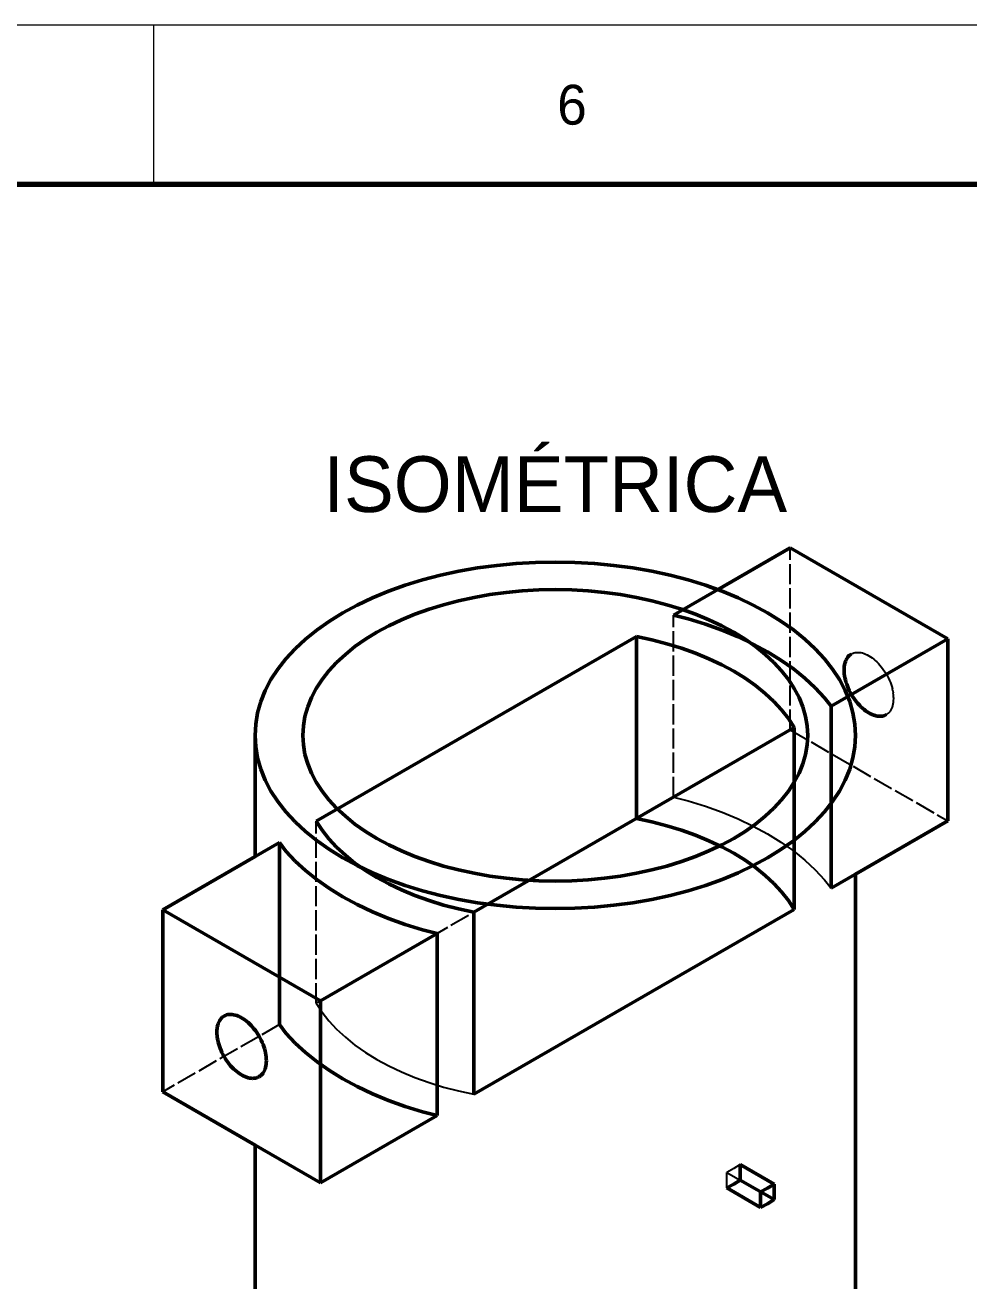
# Model space of a CAD drawing. Header units: millimetres. Extents: x 0 to 420, y 0 to 297.
# Drawn here: x 254.4 to 313.7, y 218.1 to 297 of the extents above; entities that cross this region are included whole.
import ezdxf
from ezdxf.enums import TextEntityAlignment as Align

# ---------------------------------------------------------------- set-up
doc = ezdxf.new("R2010")
doc.units = ezdxf.units.MM
doc.linetypes.add('DASHED', pattern=[1.524, 1.27, -0.254])
for name, color, linetype, lineweight in [('FINA', 7, 'CONTINUOUS', 18), ('NORMA', 7, 'CONTINUOUS', 70), ('OCULTA', 8, 'DASHED', 25), ('TEXTO', 7, 'CONTINUOUS', 25), ('VISIBLE', 7, 'CONTINUOUS', 50)]:
    doc.layers.add(name, color=color, linetype=linetype, lineweight=lineweight)

msp = doc.modelspace()

# ---------------------------------------------------------------- linework, layer by layer
at = {"layer": 'FINA'}
msp.add_line((262.5, 287), (262.5, 297), dxfattribs=at)
msp.add_lwpolyline([(0, 0), (420, 0), (420, 297), (0, 297)], close=True, dxfattribs=at)
at = {"layer": 'NORMA'}
msp.add_lwpolyline([(20, 10), (410, 10), (410, 287), (20, 287)], close=True, dxfattribs=at)
at = {"layer": 'OCULTA'}
for p, q in [((302.443, 252.739), (302.443, 264.17)), ((295.121, 248.512), (295.121, 259.943)), ((306.293, 257.502), (306.367, 257.54)), ((306.367, 257.54), (306.446, 257.569)), ((306.446, 257.569), (306.529, 257.59)), ((306.529, 257.59), (306.615, 257.602)), ((306.615, 257.602), (306.705, 257.605)), ((306.705, 257.605), (306.798, 257.6)), ((306.798, 257.6), (306.893, 257.587)), ((306.893, 257.587), (306.99, 257.565)), ((306.99, 257.565), (307.089, 257.534)), ((307.089, 257.534), (307.19, 257.495)), ((307.19, 257.495), (307.291, 257.448)), ((307.291, 257.448), (307.393, 257.393)), ((307.393, 257.393), (307.495, 257.331)), ((307.495, 257.331), (307.596, 257.261)), ((307.596, 257.261), (307.696, 257.184)), ((307.696, 257.184), (307.796, 257.1)), ((307.796, 257.1), (307.893, 257.009)), ((307.893, 257.009), (307.988, 256.913)), ((307.988, 256.913), (308.081, 256.811)), ((308.081, 256.811), (308.171, 256.704)), ((308.171, 256.704), (308.257, 256.592)), ((308.257, 256.592), (308.34, 256.475)), ((308.34, 256.475), (308.419, 256.355)), ((308.419, 256.355), (308.493, 256.232)), ((308.493, 256.232), (308.563, 256.106)), ((308.563, 256.106), (308.627, 255.978)), ((308.627, 255.978), (308.686, 255.848)), ((308.686, 255.848), (308.74, 255.717)), ((308.74, 255.717), (308.788, 255.586)), ((308.788, 255.586), (308.83, 255.455)), ((308.83, 255.455), (308.866, 255.324)), ((308.896, 255.194), (308.866, 255.324)), ((308.896, 255.194), (308.919, 255.067)), ((308.935, 254.941), (308.919, 255.067)), ((308.945, 254.818), (308.935, 254.941)), ((308.949, 254.699), (308.945, 254.818)), ((308.74, 253.921), (308.788, 253.997)), ((308.788, 253.997), (308.83, 254.08)), ((308.83, 254.08), (308.866, 254.169)), ((308.866, 254.169), (308.896, 254.265)), ((308.896, 254.265), (308.919, 254.366)), ((308.919, 254.366), (308.935, 254.472)), ((308.935, 254.472), (308.945, 254.583)), ((308.945, 254.583), (308.949, 254.699)), ((308.493, 253.692), (308.563, 253.737)), ((308.563, 253.737), (308.627, 253.791)), ((308.627, 253.791), (308.686, 253.852)), ((308.686, 253.852), (308.74, 253.921)), ((302.443, 252.739), (295.121, 248.512)), ((302.443, 252.739), (312.343, 247.024)), ((295.121, 248.512), (296.037, 248.273)), ((296.037, 248.273), (297.125, 247.937)), ((297.125, 247.937), (298.172, 247.561)), ((292.805, 247.175), (272.695, 235.564)), ((272.695, 235.564), (272.695, 246.995)), ((298.172, 247.561), (299.175, 247.146)), ((299.175, 247.146), (300.129, 246.694)), ((300.129, 246.694), (301.029, 246.207)), ((301.029, 246.207), (301.872, 245.688)), ((301.872, 245.688), (302.655, 245.137)), ((302.655, 245.137), (303.373, 244.558)), ((303.373, 244.558), (304.025, 243.953)), ((304.025, 243.953), (304.606, 243.325)), ((304.606, 243.325), (305.021, 242.797)), ((272.695, 235.564), (273.057, 235.01)), ((273.057, 235.01), (273.485, 234.465)), ((273.485, 234.465), (273.973, 233.936)), ((270.379, 234.227), (263.057, 230)), ((273.973, 233.936), (274.521, 233.428)), ((274.521, 233.428), (275.125, 232.941)), ((275.125, 232.941), (275.783, 232.478)), ((275.783, 232.478), (276.492, 232.041)), ((276.492, 232.041), (277.249, 231.632)), ((277.249, 231.632), (278.051, 231.252)), ((278.051, 231.252), (278.894, 230.903)), ((278.894, 230.903), (279.775, 230.587)), ((279.775, 230.587), (280.69, 230.305)), ((280.69, 230.305), (281.634, 230.057)), ((281.634, 230.057), (282.595, 229.849)), ((298.908, 225.183), (298.469, 224.946)), ((298.469, 223.966), (298.469, 224.946)), ((298.469, 224.946), (300.591, 223.721)), ((299.318, 225.436), (298.908, 225.183))]:
    msp.add_line(p, q, dxfattribs=at)
at = {"layer": 'VISIBLE'}
for p, q in [((302.443, 264.17), (295.121, 259.943)), ((297.891, 261.542), (302.443, 264.17)), ((302.443, 264.17), (312.343, 258.455)), ((302.443, 264.17), (302.443, 264.17)), ((302.443, 264.17), (302.443, 264.17)), ((302.443, 264.17), (312.343, 258.455)), ((281.641, 262.698), (280.486, 262.447)), ((280.486, 262.447), (281.641, 262.698)), ((281.641, 262.698), (282.821, 262.905)), ((281.641, 262.698), (282.821, 262.905)), ((281.641, 262.698), (281.641, 262.698)), ((284.023, 263.066), (282.821, 262.905)), ((282.821, 262.905), (284.023, 263.066)), ((282.821, 262.905), (282.821, 262.905)), ((284.023, 263.066), (285.24, 263.182)), ((284.023, 263.066), (285.24, 263.182)), ((284.023, 263.066), (284.023, 263.066)), ((286.467, 263.252), (285.24, 263.182)), ((285.24, 263.182), (286.467, 263.252)), ((285.24, 263.182), (285.24, 263.182)), ((286.467, 263.252), (287.7, 263.275)), ((286.467, 263.252), (287.7, 263.275)), ((286.467, 263.252), (286.467, 263.252)), ((288.933, 263.252), (287.7, 263.275)), ((287.7, 263.275), (287.7, 263.275)), ((287.7, 263.275), (288.933, 263.252)), ((288.933, 263.252), (290.16, 263.182)), ((288.933, 263.252), (288.933, 263.252)), ((288.933, 263.252), (290.16, 263.182)), ((291.377, 263.066), (290.16, 263.182)), ((290.16, 263.182), (290.16, 263.182)), ((290.16, 263.182), (291.377, 263.066)), ((291.377, 263.066), (292.579, 262.905)), ((291.377, 263.066), (291.377, 263.066)), ((291.377, 263.066), (292.579, 262.905)), ((293.759, 262.698), (292.579, 262.905)), ((292.579, 262.905), (292.579, 262.905)), ((292.579, 262.905), (293.759, 262.698)), ((294.914, 262.447), (293.759, 262.698)), ((293.759, 262.698), (293.759, 262.698)), ((293.759, 262.698), (294.914, 262.447)), ((279.363, 262.153), (278.275, 261.817)), ((278.275, 261.817), (279.363, 262.153)), ((280.486, 262.447), (279.363, 262.153)), ((279.363, 262.153), (280.486, 262.447)), ((279.363, 262.153), (279.363, 262.153)), ((280.486, 262.447), (280.486, 262.447)), ((294.914, 262.447), (296.037, 262.153)), ((294.914, 262.447), (294.914, 262.447)), ((294.914, 262.447), (296.037, 262.153)), ((296.037, 262.153), (297.125, 261.817)), ((296.037, 262.153), (296.037, 262.153)), ((296.037, 262.153), (297.125, 261.817)), ((277.228, 261.441), (276.225, 261.026)), ((276.225, 261.026), (277.228, 261.441)), ((278.275, 261.817), (277.228, 261.441)), ((277.228, 261.441), (278.275, 261.817)), ((277.228, 261.441), (277.228, 261.441)), ((278.275, 261.817), (278.275, 261.817)), ((282.605, 261.058), (283.598, 261.232)), ((284.608, 261.368), (283.598, 261.232)), ((284.608, 261.368), (285.631, 261.465)), ((286.663, 261.524), (285.631, 261.465)), ((286.663, 261.524), (287.7, 261.543)), ((287.7, 261.543), (288.737, 261.524)), ((289.769, 261.465), (288.737, 261.524)), ((289.769, 261.465), (290.792, 261.368)), ((290.792, 261.368), (291.802, 261.232)), ((292.795, 261.058), (291.802, 261.232)), ((297.125, 261.817), (298.172, 261.441)), ((297.125, 261.817), (297.125, 261.817)), ((297.125, 261.817), (297.891, 261.542)), ((297.891, 261.542), (297.891, 261.542)), ((297.891, 261.542), (297.891, 261.542)), ((297.891, 261.542), (297.891, 261.542)), ((297.891, 261.542), (297.891, 261.542)), ((297.891, 261.542), (297.891, 261.542)), ((297.891, 261.542), (297.891, 261.542)), ((297.891, 261.542), (297.891, 261.542)), ((297.891, 261.542), (297.891, 261.542)), ((297.891, 261.542), (297.891, 261.542)), ((298.172, 261.441), (299.175, 261.026)), ((275.271, 260.575), (274.371, 260.088)), ((274.371, 260.088), (275.271, 260.575)), ((276.225, 261.026), (275.271, 260.575)), ((275.271, 260.575), (276.225, 261.026)), ((275.271, 260.575), (275.271, 260.575)), ((276.225, 261.026), (276.225, 261.026)), ((279.775, 260.317), (278.894, 260.001)), ((280.69, 260.6), (279.775, 260.317)), ((281.634, 260.847), (280.69, 260.6)), ((282.605, 261.058), (281.634, 260.847)), ((292.795, 261.058), (293.766, 260.847)), ((293.766, 260.847), (294.71, 260.6)), ((294.71, 260.6), (295.625, 260.317)), ((295.625, 260.317), (296.506, 260.001)), ((299.175, 261.026), (300.129, 260.575)), ((300.129, 260.575), (301.029, 260.088)), ((273.528, 259.568), (272.745, 259.018)), ((272.745, 259.018), (273.528, 259.568)), ((274.371, 260.088), (273.528, 259.568)), ((273.528, 259.568), (274.371, 260.088)), ((273.528, 259.568), (273.528, 259.568)), ((274.371, 260.088), (274.371, 260.088)), ((278.051, 259.652), (277.249, 259.272)), ((278.894, 260.001), (278.051, 259.652)), ((295.121, 259.943), (296.037, 259.704)), ((296.037, 259.704), (297.125, 259.368)), ((296.506, 260.001), (297.349, 259.652)), ((297.349, 259.652), (298.151, 259.272)), ((301.029, 260.088), (301.872, 259.568)), ((301.872, 259.568), (302.655, 259.018)), ((272.745, 259.018), (272.027, 258.439)), ((272.027, 258.439), (272.745, 259.018)), ((272.745, 259.018), (272.745, 259.018)), ((276.492, 258.863), (275.783, 258.426)), ((277.249, 259.272), (276.492, 258.863)), ((297.125, 259.368), (298.172, 258.992)), ((298.151, 259.272), (298.908, 258.863)), ((298.172, 258.992), (299.175, 258.577)), ((298.908, 258.863), (299.617, 258.426)), ((302.655, 259.018), (303.373, 258.439)), ((272.027, 258.439), (271.375, 257.834)), ((271.375, 257.834), (272.027, 258.439)), ((272.027, 258.439), (272.027, 258.439)), ((292.805, 258.606), (272.695, 246.995)), ((275.125, 257.963), (274.521, 257.476)), ((275.783, 258.426), (275.125, 257.963)), ((292.805, 247.175), (292.805, 258.606)), ((292.805, 258.606), (293.766, 258.397)), ((293.766, 258.397), (294.71, 258.15)), ((294.71, 258.15), (295.625, 257.868)), ((299.175, 258.577), (300.129, 258.125)), ((299.617, 258.426), (300.275, 257.963)), ((300.129, 258.125), (301.029, 257.638)), ((300.275, 257.963), (300.879, 257.476)), ((303.373, 258.439), (304.025, 257.834)), ((312.343, 258.455), (305.021, 254.228)), ((312.343, 247.024), (312.343, 258.455)), ((312.343, 258.455), (312.343, 258.455)), ((312.343, 258.455), (312.343, 258.455)), ((312.343, 258.455), (312.343, 247.024)), ((270.794, 257.206), (270.285, 256.557)), ((270.285, 256.557), (270.794, 257.206)), ((271.375, 257.834), (270.794, 257.206)), ((270.794, 257.206), (271.375, 257.834)), ((270.794, 257.206), (270.794, 257.206)), ((271.375, 257.834), (271.375, 257.834)), ((274.521, 257.476), (273.973, 256.968)), ((295.625, 257.868), (296.506, 257.552)), ((296.506, 257.552), (297.349, 257.203)), ((297.349, 257.203), (298.151, 256.823)), ((300.879, 257.476), (301.427, 256.968)), ((301.029, 257.638), (301.872, 257.119)), ((301.872, 257.119), (302.655, 256.568)), ((304.025, 257.834), (304.606, 257.206)), ((304.606, 257.206), (305.115, 256.557)), ((305.956, 257.114), (305.998, 257.197)), ((305.998, 257.197), (306.046, 257.273)), ((306.046, 257.273), (306.099, 257.342)), ((306.099, 257.342), (306.159, 257.403)), ((306.159, 257.403), (306.223, 257.457)), ((306.223, 257.457), (306.293, 257.502)), ((270.285, 256.557), (269.85, 255.891)), ((269.85, 255.891), (270.285, 256.557)), ((270.285, 256.557), (270.285, 256.557)), ((273.485, 256.44), (273.057, 255.894)), ((273.973, 256.968), (273.485, 256.44)), ((298.151, 256.823), (298.908, 256.414)), ((298.908, 256.414), (299.617, 255.977)), ((301.427, 256.968), (301.915, 256.44)), ((301.915, 256.44), (302.343, 255.894)), ((302.655, 256.568), (303.373, 255.989)), ((305.115, 256.557), (305.55, 255.891)), ((305.837, 256.495), (305.841, 256.611)), ((305.841, 256.376), (305.837, 256.495)), ((305.841, 256.611), (305.851, 256.722)), ((305.851, 256.253), (305.841, 256.376)), ((305.851, 256.722), (305.867, 256.828)), ((305.867, 256.828), (305.89, 256.93)), ((305.89, 256.93), (305.92, 257.025)), ((305.92, 257.025), (305.956, 257.114)), ((269.85, 255.891), (269.492, 255.209)), ((269.492, 255.209), (269.85, 255.891)), ((269.85, 255.891), (269.85, 255.891)), ((273.057, 255.894), (272.691, 255.334)), ((299.617, 255.977), (300.275, 255.514)), ((302.343, 255.894), (302.709, 255.334)), ((303.373, 255.989), (304.025, 255.384)), ((305.55, 255.891), (305.908, 255.209)), ((305.867, 256.128), (305.851, 256.253)), ((305.867, 256.128), (305.89, 256)), ((305.89, 256), (305.92, 255.87)), ((305.92, 255.87), (305.956, 255.739)), ((305.956, 255.739), (305.998, 255.608)), ((305.998, 255.608), (306.046, 255.477)), ((269.492, 255.209), (269.212, 254.516)), ((269.212, 254.516), (269.492, 255.209)), ((269.492, 255.209), (269.492, 255.209)), ((272.39, 254.761), (272.155, 254.178)), ((272.691, 255.334), (272.39, 254.761)), ((300.275, 255.514), (300.879, 255.027)), ((300.879, 255.027), (301.427, 254.518)), ((302.709, 255.334), (303.01, 254.761)), ((303.01, 254.761), (303.245, 254.178)), ((304.025, 255.384), (304.606, 254.756)), ((304.606, 254.756), (305.021, 254.228)), ((305.908, 255.209), (306.188, 254.516)), ((306.046, 255.477), (306.099, 255.346)), ((306.159, 255.216), (306.099, 255.346)), ((306.159, 255.216), (306.223, 255.088)), ((306.223, 255.088), (306.293, 254.962)), ((306.293, 254.962), (306.367, 254.839)), ((306.446, 254.719), (306.367, 254.839)), ((269.212, 254.516), (269.011, 253.813)), ((269.011, 253.813), (269.212, 254.516)), ((269.212, 254.516), (269.212, 254.516)), ((272.155, 254.178), (271.986, 253.587)), ((301.427, 254.518), (301.915, 253.99)), ((301.915, 253.99), (302.343, 253.445)), ((303.245, 254.178), (303.414, 253.587)), ((305.021, 242.797), (305.021, 254.228)), ((306.188, 254.516), (306.389, 253.813)), ((306.446, 254.719), (306.529, 254.603)), ((306.529, 254.603), (306.615, 254.491)), ((306.615, 254.491), (306.705, 254.383)), ((306.705, 254.383), (306.798, 254.281)), ((306.798, 254.281), (306.893, 254.185)), ((306.893, 254.185), (306.99, 254.094)), ((306.99, 254.094), (307.089, 254.011)), ((307.089, 254.011), (307.19, 253.933)), ((269.011, 253.813), (268.89, 253.104)), ((268.89, 253.104), (269.011, 253.813)), ((269.011, 253.813), (269.011, 253.813)), ((271.986, 253.587), (271.884, 252.991)), ((302.343, 253.445), (302.705, 252.89)), ((303.414, 253.587), (303.516, 252.991)), ((306.389, 253.813), (306.51, 253.104)), ((307.291, 253.863), (307.19, 253.933)), ((307.291, 253.863), (307.393, 253.801)), ((307.393, 253.801), (307.495, 253.746)), ((307.495, 253.746), (307.596, 253.699)), ((307.596, 253.699), (307.696, 253.66)), ((307.696, 253.66), (307.796, 253.63)), ((307.796, 253.63), (307.893, 253.607)), ((307.893, 253.607), (307.988, 253.594)), ((307.988, 253.594), (308.081, 253.589)), ((308.081, 253.589), (308.171, 253.592)), ((308.171, 253.592), (308.257, 253.605)), ((308.257, 253.605), (308.34, 253.625)), ((308.34, 253.625), (308.419, 253.654)), ((308.419, 253.654), (308.493, 253.692)), ((268.89, 253.104), (268.85, 252.392)), ((268.85, 252.392), (268.89, 253.104)), ((268.85, 252.392), (268.89, 251.681)), ((268.85, 244.775), (268.85, 252.392)), ((268.85, 252.392), (268.85, 252.392)), ((268.89, 253.104), (268.89, 253.104)), ((271.884, 252.991), (271.85, 252.392)), ((271.85, 252.392), (271.884, 251.794)), ((302.705, 252.89), (282.595, 241.28)), ((302.705, 241.459), (302.705, 252.89)), ((303.516, 252.991), (303.55, 252.392)), ((303.55, 252.392), (303.516, 251.794)), ((306.51, 253.104), (306.55, 252.392)), ((306.55, 252.392), (306.51, 251.681)), ((268.89, 251.681), (269.011, 250.972)), ((271.884, 251.794), (271.986, 251.198)), ((303.516, 251.794), (303.414, 251.198)), ((306.51, 251.681), (306.389, 250.972)), ((269.011, 250.972), (269.212, 250.269)), ((271.986, 251.198), (272.155, 250.607)), ((303.414, 251.198), (303.245, 250.607)), ((306.389, 250.972), (306.188, 250.269)), ((269.212, 250.269), (269.492, 249.576)), ((272.155, 250.607), (272.39, 250.024)), ((272.39, 250.024), (272.691, 249.451)), ((303.01, 250.024), (302.709, 249.451)), ((303.245, 250.607), (303.01, 250.024)), ((306.188, 250.269), (305.908, 249.576)), ((269.492, 249.576), (269.85, 248.894)), ((272.691, 249.451), (273.057, 248.89)), ((302.709, 249.451), (302.343, 248.89)), ((305.908, 249.576), (305.55, 248.894)), ((269.85, 248.894), (270.285, 248.228)), ((273.057, 248.89), (273.485, 248.345)), ((302.343, 248.89), (301.915, 248.345)), ((305.55, 248.894), (305.115, 248.228)), ((270.285, 248.228), (270.794, 247.579)), ((273.485, 248.345), (273.973, 247.817)), ((273.973, 247.817), (274.521, 247.308)), ((301.427, 247.817), (300.879, 247.308)), ((301.915, 248.345), (301.427, 247.817)), ((305.115, 248.228), (304.606, 247.579)), ((270.794, 247.579), (271.375, 246.951)), ((271.375, 246.951), (272.027, 246.346)), ((272.695, 246.995), (273.057, 246.441)), ((274.521, 247.308), (275.125, 246.822)), ((292.805, 247.175), (293.766, 246.966)), ((293.766, 246.966), (294.71, 246.719)), ((300.879, 247.308), (300.275, 246.822)), ((304.025, 246.951), (303.373, 246.346)), ((304.606, 247.579), (304.025, 246.951)), ((312.343, 247.024), (305.021, 242.797)), ((312.343, 247.024), (306.55, 243.679)), ((312.343, 247.024), (312.343, 247.024)), ((312.343, 247.024), (312.343, 247.024)), ((272.027, 246.346), (272.745, 245.767)), ((273.057, 246.441), (273.485, 245.895)), ((275.125, 246.822), (275.783, 246.359)), ((275.783, 246.359), (276.492, 245.922)), ((294.71, 246.719), (295.625, 246.437)), ((295.625, 246.437), (296.506, 246.121)), ((296.506, 246.121), (297.349, 245.772)), ((299.617, 246.359), (298.908, 245.922)), ((300.275, 246.822), (299.617, 246.359)), ((303.373, 246.346), (302.655, 245.767)), ((270.379, 245.658), (263.057, 241.431)), ((270.379, 234.227), (270.379, 245.658)), ((270.379, 245.658), (270.794, 245.129)), ((272.745, 245.767), (273.528, 245.217)), ((273.485, 245.895), (273.973, 245.367)), ((273.973, 245.367), (274.521, 244.859)), ((276.492, 245.922), (277.249, 245.512)), ((277.249, 245.512), (278.051, 245.132)), ((297.349, 245.772), (298.151, 245.392)), ((298.151, 245.512), (297.349, 245.132)), ((298.908, 245.922), (298.151, 245.512)), ((298.151, 245.392), (298.908, 244.983)), ((302.655, 245.767), (301.872, 245.217)), ((263.057, 241.431), (268.85, 244.775)), ((268.85, 244.775), (268.85, 244.775)), ((268.85, 244.775), (268.85, 244.775)), ((268.85, 244.775), (268.85, 244.775)), ((268.85, 244.775), (268.85, 244.775)), ((268.85, 244.775), (268.85, 244.775)), ((268.85, 244.775), (268.85, 244.775)), ((268.85, 244.775), (268.85, 244.775)), ((268.85, 244.775), (268.85, 244.775)), ((268.85, 244.775), (268.85, 244.775)), ((268.85, 244.775), (268.85, 244.775)), ((268.85, 244.775), (268.85, 244.775)), ((270.794, 245.129), (271.375, 244.501)), ((271.375, 244.501), (272.027, 243.897)), ((273.528, 245.217), (274.371, 244.697)), ((274.371, 244.697), (275.271, 244.21)), ((274.521, 244.859), (275.125, 244.372)), ((278.051, 245.132), (278.894, 244.784)), ((278.894, 244.784), (279.775, 244.467)), ((296.506, 244.784), (295.625, 244.467)), ((297.349, 245.132), (296.506, 244.784)), ((298.908, 244.983), (299.617, 244.546)), ((299.617, 244.546), (300.275, 244.083)), ((301.029, 244.697), (300.129, 244.21)), ((301.872, 245.217), (301.029, 244.697)), ((272.027, 243.897), (272.745, 243.318)), ((275.125, 244.372), (275.783, 243.909)), ((275.271, 244.21), (276.225, 243.758)), ((275.783, 243.909), (276.492, 243.472)), ((276.225, 243.758), (277.228, 243.343)), ((279.775, 244.467), (280.69, 244.185)), ((280.69, 244.185), (281.634, 243.938)), ((281.634, 243.938), (282.605, 243.727)), ((283.598, 243.553), (282.605, 243.727)), ((291.802, 243.553), (292.795, 243.727)), ((293.766, 243.938), (292.795, 243.727)), ((294.71, 244.185), (293.766, 243.938)), ((295.625, 244.467), (294.71, 244.185)), ((299.175, 243.758), (298.172, 243.343)), ((300.129, 244.21), (299.175, 243.758)), ((300.275, 244.083), (300.879, 243.596)), ((272.745, 243.318), (273.528, 242.767)), ((276.492, 243.472), (277.249, 243.063)), ((277.228, 243.343), (278.275, 242.967)), ((277.249, 243.063), (278.051, 242.683)), ((278.275, 242.967), (279.363, 242.632)), ((283.598, 243.553), (284.608, 243.417)), ((284.608, 243.417), (285.631, 243.32)), ((286.663, 243.261), (285.631, 243.32)), ((286.663, 243.261), (287.7, 243.241)), ((287.7, 243.241), (288.737, 243.261)), ((289.769, 243.32), (288.737, 243.261)), ((289.769, 243.32), (290.792, 243.417)), ((291.802, 243.553), (290.792, 243.417)), ((297.125, 242.967), (296.037, 242.632)), ((298.172, 243.343), (297.125, 242.967)), ((300.879, 243.596), (301.427, 243.087)), ((301.427, 243.087), (301.915, 242.559)), ((306.55, 243.679), (306.55, 243.679)), ((306.55, 243.679), (306.55, 243.679)), ((306.55, 243.679), (306.55, 243.679)), ((306.55, 243.679), (306.55, 243.679)), ((306.55, 243.679), (306.55, 243.679)), ((306.55, 243.679), (306.55, 243.679)), ((306.55, 243.679), (306.55, 243.679)), ((306.55, 243.679), (306.55, 243.679)), ((306.55, 243.679), (306.55, 243.679)), ((306.55, 243.679), (306.55, 243.679)), ((306.55, 243.679), (306.55, 243.679)), ((306.55, 243.679), (306.55, 154.413)), ((273.528, 242.767), (274.371, 242.247)), ((274.371, 242.247), (275.271, 241.761)), ((278.051, 242.683), (278.894, 242.334)), ((278.894, 242.334), (279.775, 242.018)), ((279.363, 242.632), (280.486, 242.338)), ((281.641, 242.087), (280.486, 242.338)), ((294.914, 242.338), (293.759, 242.087)), ((296.037, 242.632), (294.914, 242.338)), ((301.915, 242.559), (302.343, 242.014)), ((263.057, 230), (263.057, 241.431)), ((263.057, 241.431), (272.957, 235.715)), ((263.057, 230), (263.057, 241.431)), ((263.057, 241.431), (263.057, 241.431)), ((263.057, 241.431), (263.057, 241.431)), ((275.271, 241.761), (276.225, 241.309)), ((279.775, 242.018), (280.69, 241.736)), ((280.69, 241.736), (281.634, 241.488)), ((281.634, 241.488), (282.595, 241.28)), ((281.641, 242.087), (282.821, 241.88)), ((302.705, 241.459), (282.595, 229.849)), ((282.821, 241.88), (284.023, 241.718)), ((285.24, 241.602), (284.023, 241.718)), ((285.24, 241.602), (286.467, 241.533)), ((287.7, 241.509), (286.467, 241.533)), ((287.7, 241.509), (288.933, 241.533)), ((290.16, 241.602), (288.933, 241.533)), ((290.16, 241.602), (291.377, 241.718)), ((292.579, 241.88), (291.377, 241.718)), ((292.579, 241.88), (293.759, 242.087)), ((302.343, 242.014), (302.705, 241.459)), ((276.225, 241.309), (277.228, 240.894)), ((277.228, 240.894), (278.275, 240.518)), ((282.595, 229.849), (282.595, 241.28)), ((280.279, 239.943), (272.957, 235.715)), ((278.275, 240.518), (279.363, 240.182)), ((279.363, 240.182), (280.279, 239.943)), ((280.279, 228.512), (280.279, 239.943)), ((272.957, 224.284), (272.957, 235.715)), ((266.504, 234.19), (266.534, 234.286)), ((266.534, 234.286), (266.57, 234.375)), ((266.57, 234.375), (266.612, 234.458)), ((266.612, 234.458), (266.66, 234.534)), ((266.66, 234.534), (266.714, 234.602)), ((266.714, 234.602), (266.773, 234.664)), ((266.773, 234.664), (266.837, 234.717)), ((266.837, 234.717), (266.907, 234.763)), ((266.907, 234.763), (266.981, 234.8)), ((266.981, 234.8), (267.06, 234.83)), ((267.06, 234.83), (267.143, 234.85)), ((267.143, 234.85), (267.229, 234.862)), ((267.229, 234.862), (267.319, 234.866)), ((267.319, 234.866), (267.412, 234.861)), ((267.412, 234.861), (267.507, 234.847)), ((267.507, 234.847), (267.604, 234.825)), ((267.604, 234.825), (267.704, 234.795)), ((267.704, 234.795), (267.804, 234.756)), ((267.804, 234.756), (267.905, 234.709)), ((267.905, 234.709), (268.007, 234.654)), ((268.007, 234.654), (268.109, 234.591)), ((268.109, 234.591), (268.21, 234.521)), ((268.21, 234.521), (268.311, 234.444)), ((268.311, 234.444), (268.41, 234.36)), ((268.41, 234.36), (268.507, 234.27)), ((268.507, 234.27), (268.602, 234.174)), ((266.451, 233.756), (266.455, 233.871)), ((266.455, 233.636), (266.451, 233.756)), ((266.455, 233.871), (266.465, 233.983)), ((266.465, 233.514), (266.455, 233.636)), ((266.465, 233.983), (266.481, 234.089)), ((266.481, 233.388), (266.465, 233.514)), ((266.481, 234.089), (266.504, 234.19)), ((268.602, 234.174), (268.695, 234.071)), ((268.695, 234.071), (268.785, 233.964)), ((268.785, 233.964), (268.871, 233.852)), ((268.871, 233.852), (268.954, 233.736)), ((268.954, 233.736), (269.033, 233.616)), ((269.033, 233.616), (269.107, 233.493)), ((269.107, 233.493), (269.177, 233.367)), ((270.379, 234.227), (270.794, 233.698)), ((270.794, 233.698), (271.375, 233.07)), ((266.481, 233.388), (266.504, 233.26)), ((266.504, 233.26), (266.534, 233.131)), ((266.534, 233.131), (266.57, 233)), ((266.57, 233), (266.612, 232.869)), ((266.612, 232.869), (266.66, 232.737)), ((266.66, 232.737), (266.714, 232.606)), ((269.177, 233.367), (269.241, 233.239)), ((269.241, 233.239), (269.301, 233.109)), ((269.301, 233.109), (269.354, 232.978)), ((269.354, 232.978), (269.402, 232.847)), ((269.402, 232.847), (269.444, 232.715)), ((269.444, 232.715), (269.48, 232.585)), ((271.375, 233.07), (272.027, 232.466)), ((266.773, 232.477), (266.714, 232.606)), ((266.773, 232.477), (266.837, 232.349)), ((266.837, 232.349), (266.907, 232.223)), ((266.907, 232.223), (266.981, 232.099)), ((267.06, 231.979), (266.981, 232.099)), ((267.06, 231.979), (267.143, 231.863)), ((269.51, 232.455), (269.48, 232.585)), ((269.51, 232.455), (269.533, 232.327)), ((269.549, 232.202), (269.533, 232.327)), ((269.559, 232.079), (269.549, 232.202)), ((269.563, 231.96), (269.559, 232.079)), ((269.559, 231.844), (269.563, 231.96)), ((272.027, 232.466), (272.745, 231.887)), ((272.745, 231.887), (273.528, 231.336)), ((267.143, 231.863), (267.229, 231.751)), ((267.229, 231.751), (267.319, 231.644)), ((267.319, 231.644), (267.412, 231.542)), ((267.412, 231.542), (267.507, 231.445)), ((267.507, 231.445), (267.604, 231.355)), ((267.604, 231.355), (267.704, 231.271)), ((267.704, 231.271), (267.804, 231.194)), ((267.905, 231.124), (267.804, 231.194)), ((267.905, 231.124), (268.007, 231.061)), ((269.241, 231.052), (269.301, 231.113)), ((269.301, 231.113), (269.354, 231.182)), ((269.354, 231.182), (269.402, 231.258)), ((269.402, 231.258), (269.444, 231.34)), ((269.444, 231.34), (269.48, 231.43)), ((269.48, 231.43), (269.51, 231.525)), ((269.51, 231.525), (269.533, 231.626)), ((269.533, 231.626), (269.549, 231.733)), ((269.549, 231.733), (269.559, 231.844)), ((273.528, 231.336), (274.371, 230.816)), ((268.007, 231.061), (268.109, 231.006)), ((268.109, 231.006), (268.21, 230.96)), ((268.21, 230.96), (268.311, 230.921)), ((268.311, 230.921), (268.41, 230.89)), ((268.41, 230.89), (268.507, 230.868)), ((268.507, 230.868), (268.602, 230.854)), ((268.602, 230.854), (268.695, 230.849)), ((268.695, 230.849), (268.785, 230.853)), ((268.785, 230.853), (268.871, 230.865)), ((268.871, 230.865), (268.954, 230.886)), ((268.954, 230.886), (269.033, 230.915)), ((269.033, 230.915), (269.107, 230.952)), ((269.107, 230.952), (269.177, 230.998)), ((269.177, 230.998), (269.241, 231.052)), ((274.371, 230.816), (275.271, 230.33)), ((275.271, 230.33), (276.225, 229.878)), ((263.057, 230), (272.957, 224.284)), ((263.057, 230), (263.057, 230)), ((268.85, 226.656), (263.057, 230)), ((263.057, 230), (263.057, 230)), ((276.225, 229.878), (277.228, 229.463)), ((277.228, 229.463), (278.275, 229.087)), ((278.275, 229.087), (279.363, 228.751)), ((279.363, 228.751), (280.279, 228.512)), ((280.279, 228.512), (272.957, 224.284)), ((268.85, 226.655), (268.85, 226.656)), ((268.85, 226.656), (268.85, 226.656)), ((268.85, 226.656), (268.85, 226.656)), ((268.85, 226.656), (268.85, 226.656)), ((268.85, 226.656), (268.85, 226.656)), ((268.85, 226.656), (268.85, 226.656)), ((268.85, 226.656), (268.85, 226.656)), ((268.85, 154.413), (268.85, 226.655)), ((268.85, 226.655), (268.85, 226.655)), ((268.85, 226.655), (268.85, 226.655)), ((268.85, 226.655), (268.85, 226.655)), ((268.85, 226.655), (268.85, 226.655)), ((299.318, 224.456), (299.318, 225.436)), ((299.318, 225.436), (301.439, 224.211)), ((298.908, 224.203), (298.469, 223.966)), ((299.318, 224.456), (298.908, 224.203)), ((299.318, 224.456), (301.439, 223.231)), ((301.439, 224.211), (301.029, 223.958)), ((301.439, 223.231), (301.439, 224.211)), ((298.469, 223.966), (300.591, 222.741)), ((301.029, 223.958), (300.591, 223.721)), ((300.591, 222.741), (300.591, 223.721)), ((301.439, 223.231), (301.029, 222.978)), ((301.029, 222.978), (300.591, 222.741))]:
    msp.add_line(p, q, dxfattribs=at)

# ---------------------------------------------------------------- texts
at = {"layer": 'TEXTO'}
for s, height, p in [('6', 2.5, (288.75, 292)), ('ISOMÉTRICA', 3.5, (287.7, 268.17))]:
    msp.add_text(s, height=height, dxfattribs=at).set_placement(p, align=Align.MIDDLE_CENTER)

doc.saveas('drawing.dxf')
